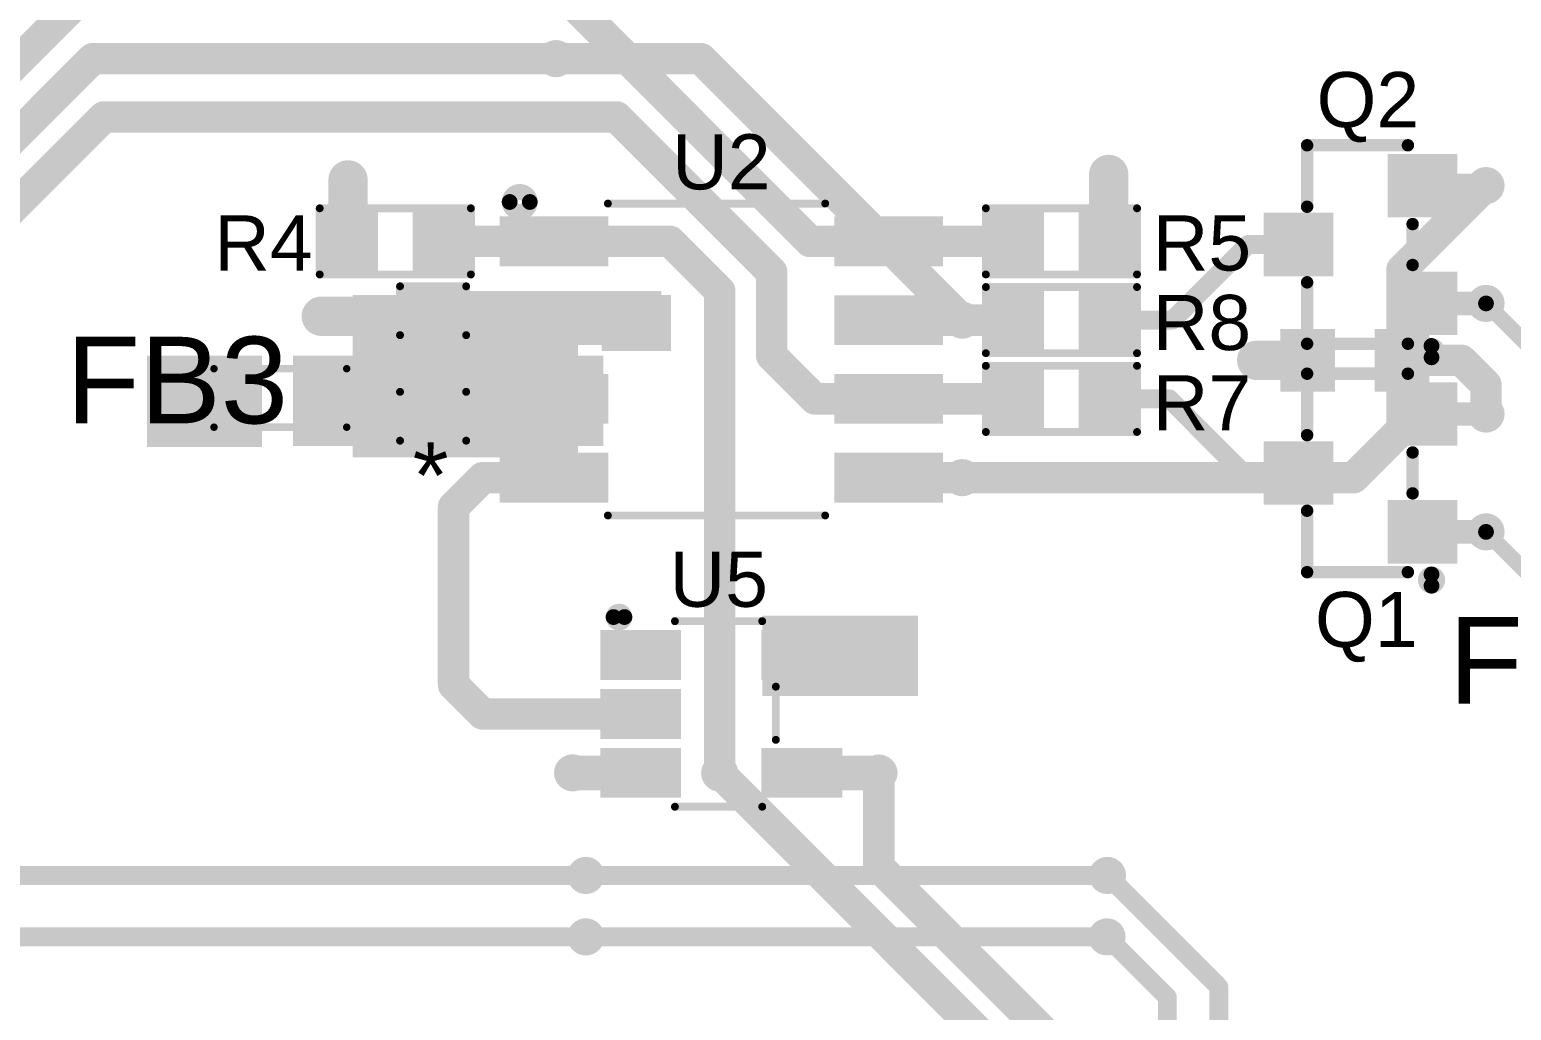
# Model space of a CAD drawing. Header units: millimetres. Extents: x -1.41 to 1.31, y -1.41 to 1.41.
# Drawn here: x -0.48 to 0.461, y 0.456 to 1.078 of the extents above; entities that cross this region are included whole.
import ezdxf

# ---------------------------------------------------------------- set-up
doc = ezdxf.new("R2010")
doc.units = ezdxf.units.MM
doc.header["$MEASUREMENT"] = 0
for name, color, linetype in [('BottomLayer', 5, 'Continuous'), ('BottomPaste', 16, 'Continuous'), ('BottomSolder', 6, 'Continuous'), ('Mechanical2', 216, 'Continuous'), ('TopLayer', 1, 'Continuous'), ('TopOverlay', 2, 'Continuous'), ('TopPaste', 8, 'Continuous'), ('TopSolder', 216, 'Continuous'), ('ViaHoleLayer', 16, 'Continuous')]:
    doc.layers.add(name, color=color, linetype=linetype)
doc.styles.add('Arial', font='', dxfattribs={"height": 0.2})
doc.styles.get('Arial').set_extended_font_data('Arial')

# ---------------------------------------------------------------- blocks, each defined once
blk = doc.blocks.new('SOIC_8_15')
at = {"layer": 'TopLayer'}
for points in [[(-0.07579, 0.08681), (-0.07579, 0.06319), (-0.13681, 0.06319), (-0.13681, 0.08681)], [(0.13681, 0.08681), (0.13681, 0.06319), (0.07579, 0.06319), (0.07579, 0.08681)], [(-0.07579, 0.03681), (-0.07579, 0.01319), (-0.13681, 0.01319), (-0.13681, 0.03681)], [(0.13681, 0.03681), (0.13681, 0.01319), (0.07579, 0.01319), (0.07579, 0.03681)], [(-0.07579, -0.01319), (-0.07579, -0.03681), (-0.13681, -0.03681), (-0.13681, -0.01319)], [(0.13681, -0.01319), (0.13681, -0.03681), (0.07579, -0.03681), (0.07579, -0.01319)], [(-0.07579, -0.06319), (-0.07579, -0.08681), (-0.13681, -0.08681), (-0.13681, -0.06319)], [(0.13681, -0.06319), (0.13681, -0.08681), (0.07579, -0.08681), (0.07579, -0.06319)]]:
    blk.add_hatch(color=1, dxfattribs=at).paths.add_polyline_path(points)
at = {"layer": 'TopPaste'}
for points in [[(-0.07579, 0.08681), (-0.07579, 0.06319), (-0.13681, 0.06319), (-0.13681, 0.08681)], [(0.13681, 0.08681), (0.13681, 0.06319), (0.07579, 0.06319), (0.07579, 0.08681)], [(-0.07579, 0.03681), (-0.07579, 0.01319), (-0.13681, 0.01319), (-0.13681, 0.03681)], [(0.13681, 0.03681), (0.13681, 0.01319), (0.07579, 0.01319), (0.07579, 0.03681)], [(-0.07579, -0.01319), (-0.07579, -0.03681), (-0.13681, -0.03681), (-0.13681, -0.01319)], [(0.13681, -0.01319), (0.13681, -0.03681), (0.07579, -0.03681), (0.07579, -0.01319)], [(-0.07579, -0.06319), (-0.07579, -0.08681), (-0.13681, -0.08681), (-0.13681, -0.06319)], [(0.13681, -0.06319), (0.13681, -0.08681), (0.07579, -0.08681), (0.07579, -0.06319)]]:
    blk.add_hatch(color=8, dxfattribs=at).paths.add_polyline_path(points)
at = {"layer": 'TopSolder'}
for points in [[(-0.07179, 0.09081), (-0.07179, 0.05919), (-0.14081, 0.05919), (-0.14081, 0.09081)], [(0.14081, 0.09081), (0.14081, 0.05919), (0.07179, 0.05919), (0.07179, 0.09081)], [(-0.07179, 0.04081), (-0.07179, 0.00919), (-0.14081, 0.00919), (-0.14081, 0.04081)], [(0.14081, 0.04081), (0.14081, 0.00919), (0.07179, 0.00919), (0.07179, 0.04081)], [(-0.07179, -0.00919), (-0.07179, -0.04081), (-0.14081, -0.04081), (-0.14081, -0.00919)], [(0.14081, -0.00919), (0.14081, -0.04081), (0.07179, -0.04081), (0.07179, -0.00919)], [(-0.07179, -0.05919), (-0.07179, -0.09081), (-0.14081, -0.09081), (-0.14081, -0.05919)], [(0.14081, -0.05919), (0.14081, -0.09081), (0.07179, -0.09081), (0.07179, -0.05919)]]:
    blk.add_hatch(color=216, dxfattribs=at).paths.add_polyline_path(points)
at = {"layer": 'TopOverlay'}
for points, const_width in [([(-0.1216, 0.1, 1), (-0.1344, 0.1, 1)], 0.01), ([(-0.1369, 0.1, 1), (-0.1319, 0.1, 1)], 0.005), ([(-0.1241, 0.1, 1), (-0.1191, 0.1, 1)], 0.005), ([(-0.07325, 0.099, 1), (-0.07075, 0.099, 1)], 0.0025), ([(0.06475, 0.099, 1), (0.06725, 0.099, 1)], 0.0025), ([(-0.07325, -0.099, 1), (-0.07075, -0.099, 1)], 0.0025), ([(0.06475, -0.099, 1), (0.06725, -0.099, 1)], 0.0025)]:
    blk.add_lwpolyline(points, format="xyb", close=True, dxfattribs=dict(at, const_width=const_width))
at = {"layer": 'TopOverlay', "const_width": 0.005}
for points in [[(-0.072, 0.099), (0.066, 0.099)], [(-0.072, -0.099), (0.066, -0.099)]]:
    blk.add_lwpolyline(points, dxfattribs=at)
blk = doc.blocks.new('MPZ1608S121ATDH5_60')
at = {"layer": 'TopLayer'}
for points in [[(-0.03937, 0.01575), (-0.01575, 0.01575), (-0.01575, -0.01575), (-0.03937, -0.01575)], [(0.01575, 0.01575), (0.03937, 0.01575), (0.03937, -0.01575), (0.01575, -0.01575)]]:
    blk.add_hatch(color=1, dxfattribs=at).paths.add_polyline_path(points)
at = {"layer": 'TopPaste'}
for points in [[(-0.03937, 0.01575), (-0.01575, 0.01575), (-0.01575, -0.01575), (-0.03937, -0.01575)], [(0.01575, 0.01575), (0.03937, 0.01575), (0.03937, -0.01575), (0.01575, -0.01575)]]:
    blk.add_hatch(color=8, dxfattribs=at).paths.add_polyline_path(points)
at = {"layer": 'TopSolder'}
for points in [[(-0.04337, 0.01975), (-0.01175, 0.01975), (-0.01175, -0.01975), (-0.04337, -0.01975)], [(0.01175, 0.01975), (0.04337, 0.01975), (0.04337, -0.01975), (0.01175, -0.01975)]]:
    blk.add_hatch(color=216, dxfattribs=at).paths.add_polyline_path(points)
at = {"layer": 'TopOverlay', "const_width": 0.00472}
for points in [[(-0.042, 0.01869), (0.04226, 0.01869)], [(-0.042, -0.01844), (-0.042, 0.01869)], [(0.04226, -0.01844), (0.04226, 0.01869)], [(-0.042, -0.01844), (0.04226, -0.01844)]]:
    blk.add_lwpolyline(points, dxfattribs=at)
at = {"layer": 'TopOverlay', "const_width": 0.00236}
for points in [[(-0.04318, 0.01869, 1), (-0.04082, 0.01869, 1)], [(-0.04318, 0.01869, 1), (-0.04082, 0.01869, 1)], [(0.04108, 0.01869, 1), (0.04344, 0.01869, 1)], [(0.04108, 0.01869, 1), (0.04344, 0.01869, 1)], [(-0.04318, -0.01844, 1), (-0.04082, -0.01844, 1)], [(-0.04318, -0.01844, 1), (-0.04082, -0.01844, 1)], [(0.04108, -0.01844, 1), (0.04344, -0.01844, 1)], [(0.04108, -0.01844, 1), (0.04344, -0.01844, 1)]]:
    blk.add_lwpolyline(points, format="xyb", close=True, dxfattribs=at)
blk = doc.blocks.new('R__0603_65')
at = {"layer": 'TopLayer'}
for points in [[(-0.015, 0.0175), (-0.015, -0.0175), (-0.045, -0.0175), (-0.045, 0.0175)], [(0.045, 0.0175), (0.045, -0.0175), (0.015, -0.0175), (0.015, 0.0175)]]:
    blk.add_hatch(color=1, dxfattribs=at).paths.add_polyline_path(points)
at = {"layer": 'TopPaste'}
for points in [[(-0.015, 0.0175), (-0.015, -0.0175), (-0.045, -0.0175), (-0.045, 0.0175)], [(0.045, 0.0175), (0.045, -0.0175), (0.015, -0.0175), (0.015, 0.0175)]]:
    blk.add_hatch(color=8, dxfattribs=at).paths.add_polyline_path(points)
at = {"layer": 'TopSolder'}
for points in [[(-0.011, 0.0215), (-0.011, -0.0215), (-0.049, -0.0215), (-0.049, 0.0215)], [(0.049, 0.0215), (0.049, -0.0215), (0.011, -0.0215), (0.011, 0.0215)]]:
    blk.add_hatch(color=216, dxfattribs=at).paths.add_polyline_path(points)
at = {"layer": 'TopOverlay', "const_width": 0.005}
for points in [[(0.048, 0.021), (-0.048, 0.021)], [(-0.048, 0.021), (-0.048, -0.021)], [(0.048, 0.021), (0.048, -0.021)], [(0.048, -0.021), (-0.048, -0.021)]]:
    blk.add_lwpolyline(points, dxfattribs=at)
at = {"layer": 'TopOverlay', "const_width": 0.0025}
for points in [[(-0.04925, 0.021, 1), (-0.04675, 0.021, 1)], [(-0.04925, 0.021, 1), (-0.04675, 0.021, 1)], [(0.04675, 0.021, 1), (0.04925, 0.021, 1)], [(0.04675, 0.021, 1), (0.04925, 0.021, 1)], [(-0.04925, -0.021, 1), (-0.04675, -0.021, 1)], [(-0.04925, -0.021, 1), (-0.04675, -0.021, 1)], [(0.04675, -0.021, 1), (0.04925, -0.021, 1)], [(0.04675, -0.021, 1), (0.04925, -0.021, 1)]]:
    blk.add_lwpolyline(points, format="xyb", close=True, dxfattribs=at)
blk = doc.blocks.new('R__0603_66')
at = {"layer": 'TopLayer'}
for points in [[(-0.015, 0.0175), (-0.015, -0.0175), (-0.045, -0.0175), (-0.045, 0.0175)], [(0.045, 0.0175), (0.045, -0.0175), (0.015, -0.0175), (0.015, 0.0175)]]:
    blk.add_hatch(color=1, dxfattribs=at).paths.add_polyline_path(points)
at = {"layer": 'TopPaste'}
for points in [[(-0.015, 0.0175), (-0.015, -0.0175), (-0.045, -0.0175), (-0.045, 0.0175)], [(0.045, 0.0175), (0.045, -0.0175), (0.015, -0.0175), (0.015, 0.0175)]]:
    blk.add_hatch(color=8, dxfattribs=at).paths.add_polyline_path(points)
at = {"layer": 'TopSolder'}
for points in [[(-0.011, 0.0215), (-0.011, -0.0215), (-0.049, -0.0215), (-0.049, 0.0215)], [(0.049, 0.0215), (0.049, -0.0215), (0.011, -0.0215), (0.011, 0.0215)]]:
    blk.add_hatch(color=216, dxfattribs=at).paths.add_polyline_path(points)
at = {"layer": 'TopOverlay', "const_width": 0.005}
for points in [[(-0.048, 0.021), (-0.048, -0.021)], [(0.048, 0.021), (-0.048, 0.021)], [(0.048, 0.021), (0.048, -0.021)], [(0.048, -0.021), (-0.048, -0.021)]]:
    blk.add_lwpolyline(points, dxfattribs=at)
at = {"layer": 'TopOverlay', "const_width": 0.0025}
for points in [[(-0.04925, 0.021, 1), (-0.04675, 0.021, 1)], [(-0.04925, 0.021, 1), (-0.04675, 0.021, 1)], [(0.04675, 0.021, 1), (0.04925, 0.021, 1)], [(0.04675, 0.021, 1), (0.04925, 0.021, 1)], [(-0.04925, -0.021, 1), (-0.04675, -0.021, 1)], [(-0.04925, -0.021, 1), (-0.04675, -0.021, 1)], [(0.04675, -0.021, 1), (0.04925, -0.021, 1)], [(0.04675, -0.021, 1), (0.04925, -0.021, 1)]]:
    blk.add_lwpolyline(points, format="xyb", close=True, dxfattribs=at)
blk = doc.blocks.new('SOT_23_67')
at = {"layer": 'TopLayer'}
for points in [[(-0.01614, 0.05748), (0.01614, 0.05748), (0.01614, 0.02126), (-0.01614, 0.02126)], [(-0.05354, -0.02126), (-0.02126, -0.02126), (-0.02126, -0.05748), (-0.05354, -0.05748)], [(0.02126, -0.02126), (0.05354, -0.02126), (0.05354, -0.05748), (0.02126, -0.05748)]]:
    blk.add_hatch(color=1, dxfattribs=at).paths.add_polyline_path(points)
at = {"layer": 'TopPaste'}
for points in [[(-0.01614, 0.05748), (0.01614, 0.05748), (0.01614, 0.02126), (-0.01614, 0.02126)], [(-0.05354, -0.02126), (-0.02126, -0.02126), (-0.02126, -0.05748), (-0.05354, -0.05748)], [(0.02126, -0.02126), (0.05354, -0.02126), (0.05354, -0.05748), (0.02126, -0.05748)]]:
    blk.add_hatch(color=8, dxfattribs=at).paths.add_polyline_path(points)
at = {"layer": 'TopSolder'}
for points in [[(-0.02014, 0.06148), (0.02014, 0.06148), (0.02014, 0.01726), (-0.02014, 0.01726)], [(-0.05754, -0.01726), (-0.01726, -0.01726), (-0.01726, -0.06148), (-0.05754, -0.06148)], [(0.01726, -0.01726), (0.05754, -0.01726), (0.05754, -0.06148), (0.01726, -0.06148)]]:
    blk.add_hatch(color=216, dxfattribs=at).paths.add_polyline_path(points)
at = {"layer": 'TopOverlay', "const_width": 0.00787}
for points in [[(-0.063, 0.034), (-0.063, -0.03)], [(-0.063, 0.034), (-0.024, 0.034)], [(0.024, 0.034), (0.063, 0.034)], [(0.063, 0.034), (0.063, -0.03)], [(-0.013, -0.033), (0.013, -0.033)]]:
    blk.add_lwpolyline(points, dxfattribs=at)
at = {"layer": 'TopOverlay'}
for points, const_width in [([(-0.06497, 0.034, 1), (-0.06103, 0.034, 1)], 0.00394), ([(-0.06497, 0.034, 1), (-0.06103, 0.034, 1)], 0.00394), ([(-0.02597, 0.034, 1), (-0.02203, 0.034, 1)], 0.00394), ([(0.02203, 0.034, 1), (0.02597, 0.034, 1)], 0.00394), ([(0.06103, 0.034, 1), (0.06497, 0.034, 1)], 0.00394), ([(0.06103, 0.034, 1), (0.06497, 0.034, 1)], 0.00394), ([(-0.06497, -0.03, 1), (-0.06103, -0.03, 1)], 0.00394), ([(0.06103, -0.03, 1), (0.06497, -0.03, 1)], 0.00394), ([(-0.06439, -0.045, 1), (-0.07161, -0.045, 1)], 0.01), ([(-0.01497, -0.033, 1), (-0.01103, -0.033, 1)], 0.00394), ([(0.01103, -0.033, 1), (0.01497, -0.033, 1)], 0.00394), ([(-0.07411, -0.045, 1), (-0.06911, -0.045, 1)], 0.005), ([(-0.06689, -0.045, 1), (-0.06189, -0.045, 1)], 0.005)]:
    blk.add_lwpolyline(points, format="xyb", close=True, dxfattribs=dict(at, const_width=const_width))
blk = doc.blocks.new('SOT_23_68')
at = {"layer": 'TopLayer'}
for points in [[(-0.01614, 0.05748), (0.01614, 0.05748), (0.01614, 0.02126), (-0.01614, 0.02126)], [(-0.05354, -0.02126), (-0.02126, -0.02126), (-0.02126, -0.05748), (-0.05354, -0.05748)], [(0.02126, -0.02126), (0.05354, -0.02126), (0.05354, -0.05748), (0.02126, -0.05748)]]:
    blk.add_hatch(color=1, dxfattribs=at).paths.add_polyline_path(points)
at = {"layer": 'TopPaste'}
for points in [[(-0.01614, 0.05748), (0.01614, 0.05748), (0.01614, 0.02126), (-0.01614, 0.02126)], [(-0.05354, -0.02126), (-0.02126, -0.02126), (-0.02126, -0.05748), (-0.05354, -0.05748)], [(0.02126, -0.02126), (0.05354, -0.02126), (0.05354, -0.05748), (0.02126, -0.05748)]]:
    blk.add_hatch(color=8, dxfattribs=at).paths.add_polyline_path(points)
at = {"layer": 'TopSolder'}
for points in [[(-0.02014, 0.06148), (0.02014, 0.06148), (0.02014, 0.01726), (-0.02014, 0.01726)], [(-0.05754, -0.01726), (-0.01726, -0.01726), (-0.01726, -0.06148), (-0.05754, -0.06148)], [(0.01726, -0.01726), (0.05754, -0.01726), (0.05754, -0.06148), (0.01726, -0.06148)]]:
    blk.add_hatch(color=216, dxfattribs=at).paths.add_polyline_path(points)
at = {"layer": 'TopOverlay', "const_width": 0.00787}
for points in [[(-0.063, 0.034), (-0.063, -0.03)], [(-0.063, 0.034), (-0.024, 0.034)], [(0.024, 0.034), (0.063, 0.034)], [(0.063, 0.034), (0.063, -0.03)], [(-0.013, -0.033), (0.013, -0.033)]]:
    blk.add_lwpolyline(points, dxfattribs=at)
at = {"layer": 'TopOverlay'}
for points, const_width in [([(-0.06497, 0.034, 1), (-0.06103, 0.034, 1)], 0.00394), ([(-0.06497, 0.034, 1), (-0.06103, 0.034, 1)], 0.00394), ([(-0.02597, 0.034, 1), (-0.02203, 0.034, 1)], 0.00394), ([(0.02203, 0.034, 1), (0.02597, 0.034, 1)], 0.00394), ([(0.06103, 0.034, 1), (0.06497, 0.034, 1)], 0.00394), ([(0.06103, 0.034, 1), (0.06497, 0.034, 1)], 0.00394), ([(-0.06497, -0.03, 1), (-0.06103, -0.03, 1)], 0.00394), ([(0.06103, -0.03, 1), (0.06497, -0.03, 1)], 0.00394), ([(-0.06439, -0.045, 1), (-0.07161, -0.045, 1)], 0.01), ([(-0.01497, -0.033, 1), (-0.01103, -0.033, 1)], 0.00394), ([(0.01103, -0.033, 1), (0.01497, -0.033, 1)], 0.00394), ([(-0.07411, -0.045, 1), (-0.06911, -0.045, 1)], 0.005), ([(-0.06689, -0.045, 1), (-0.06189, -0.045, 1)], 0.005)]:
    blk.add_lwpolyline(points, format="xyb", close=True, dxfattribs=dict(at, const_width=const_width))
blk = doc.blocks.new('SOT_23_5_73')
at = {"layer": 'TopLayer'}
for points in [[(-0.07283, 0.04921), (-0.02953, 0.04921), (-0.02953, 0.02559), (-0.07283, 0.02559)], [(0.02953, 0.04921), (0.07283, 0.04921), (0.07283, 0.02559), (0.02953, 0.02559)], [(-0.07283, 0.01181), (-0.02953, 0.01181), (-0.02953, -0.01181), (-0.07283, -0.01181)], [(-0.07283, -0.02559), (-0.02953, -0.02559), (-0.02953, -0.04921), (-0.07283, -0.04921)], [(0.02953, -0.02559), (0.07283, -0.02559), (0.07283, -0.04921), (0.02953, -0.04921)]]:
    blk.add_hatch(color=1, dxfattribs=at).paths.add_polyline_path(points)
at = {"layer": 'TopPaste'}
for points in [[(-0.07283, 0.04921), (-0.02953, 0.04921), (-0.02953, 0.02559), (-0.07283, 0.02559)], [(0.02953, 0.04921), (0.07283, 0.04921), (0.07283, 0.02559), (0.02953, 0.02559)], [(-0.07283, 0.01181), (-0.02953, 0.01181), (-0.02953, -0.01181), (-0.07283, -0.01181)], [(-0.07283, -0.02559), (-0.02953, -0.02559), (-0.02953, -0.04921), (-0.07283, -0.04921)], [(0.02953, -0.02559), (0.07283, -0.02559), (0.07283, -0.04921), (0.02953, -0.04921)]]:
    blk.add_hatch(color=8, dxfattribs=at).paths.add_polyline_path(points)
at = {"layer": 'TopSolder'}
for points in [[(-0.07683, 0.05321), (-0.02553, 0.05321), (-0.02553, 0.02159), (-0.07683, 0.02159)], [(0.02553, 0.05321), (0.07683, 0.05321), (0.07683, 0.02159), (0.02553, 0.02159)], [(-0.07683, 0.01581), (-0.02553, 0.01581), (-0.02553, -0.01581), (-0.07683, -0.01581)], [(-0.07683, -0.02159), (-0.02553, -0.02159), (-0.02553, -0.05321), (-0.07683, -0.05321)], [(0.02553, -0.02159), (0.07683, -0.02159), (0.07683, -0.05321), (0.02553, -0.05321)]]:
    blk.add_hatch(color=216, dxfattribs=at).paths.add_polyline_path(points)
at = {"layer": 'TopOverlay'}
for points, const_width in [([(-0.0615, 0.0615, 1), (-0.06843, 0.0615, 1)], 0.01), ([(-0.07093, 0.0615, 1), (-0.06593, 0.0615, 1)], 0.005), ([(-0.064, 0.0615, 1), (-0.059, 0.0615, 1)], 0.005), ([(-0.0307, 0.0589, 1), (-0.0282, 0.0589, 1)], 0.0025), ([(0.02473, 0.0589, 1), (0.02723, 0.0589, 1)], 0.0025), ([(0.0334, 0.01732, 1), (0.0359, 0.01732, 1)], 0.0025), ([(0.0334, -0.01646, 1), (0.0359, -0.01646, 1)], 0.0025), ([(-0.0307, -0.0589, 1), (-0.0282, -0.0589, 1)], 0.0025), ([(0.02473, -0.0589, 1), (0.02723, -0.0589, 1)], 0.0025)]:
    blk.add_lwpolyline(points, format="xyb", close=True, dxfattribs=dict(at, const_width=const_width))
at = {"layer": 'TopOverlay', "const_width": 0.005}
for points in [[(-0.02945, 0.0589), (0.02598, 0.0589)], [(0.03465, -0.01646), (0.03465, 0.01732)], [(-0.02945, -0.0589), (0.02598, -0.0589)]]:
    blk.add_lwpolyline(points, dxfattribs=at)
blk = doc.blocks.new('R__0603_80')
at = {"layer": 'TopLayer'}
for points in [[(-0.015, 0.0175), (-0.015, -0.0175), (-0.045, -0.0175), (-0.045, 0.0175)], [(0.045, 0.0175), (0.045, -0.0175), (0.015, -0.0175), (0.015, 0.0175)]]:
    blk.add_hatch(color=1, dxfattribs=at).paths.add_polyline_path(points)
at = {"layer": 'TopPaste'}
for points in [[(-0.015, 0.0175), (-0.015, -0.0175), (-0.045, -0.0175), (-0.045, 0.0175)], [(0.045, 0.0175), (0.045, -0.0175), (0.015, -0.0175), (0.015, 0.0175)]]:
    blk.add_hatch(color=8, dxfattribs=at).paths.add_polyline_path(points)
at = {"layer": 'TopSolder'}
for points in [[(-0.011, 0.0215), (-0.011, -0.0215), (-0.049, -0.0215), (-0.049, 0.0215)], [(0.049, 0.0215), (0.049, -0.0215), (0.011, -0.0215), (0.011, 0.0215)]]:
    blk.add_hatch(color=216, dxfattribs=at).paths.add_polyline_path(points)
at = {"layer": 'TopOverlay', "const_width": 0.005}
for points in [[(-0.048, 0.021), (0.048, 0.021)], [(-0.048, -0.021), (-0.048, 0.021)], [(0.048, -0.021), (0.048, 0.021)], [(-0.048, -0.021), (0.048, -0.021)]]:
    blk.add_lwpolyline(points, dxfattribs=at)
at = {"layer": 'TopOverlay', "const_width": 0.0025}
for points in [[(-0.04925, 0.021, 1), (-0.04675, 0.021, 1)], [(-0.04925, 0.021, 1), (-0.04675, 0.021, 1)], [(0.04675, 0.021, 1), (0.04925, 0.021, 1)], [(0.04675, 0.021, 1), (0.04925, 0.021, 1)], [(-0.04925, -0.021, 1), (-0.04675, -0.021, 1)], [(-0.04925, -0.021, 1), (-0.04675, -0.021, 1)], [(0.04675, -0.021, 1), (0.04925, -0.021, 1)], [(0.04675, -0.021, 1), (0.04925, -0.021, 1)]]:
    blk.add_lwpolyline(points, format="xyb", close=True, dxfattribs=at)
blk = doc.blocks.new('R__0603_81')
at = {"layer": 'TopLayer'}
for points in [[(-0.015, 0.0175), (-0.015, -0.0175), (-0.045, -0.0175), (-0.045, 0.0175)], [(0.045, 0.0175), (0.045, -0.0175), (0.015, -0.0175), (0.015, 0.0175)]]:
    blk.add_hatch(color=1, dxfattribs=at).paths.add_polyline_path(points)
at = {"layer": 'TopPaste'}
for points in [[(-0.015, 0.0175), (-0.015, -0.0175), (-0.045, -0.0175), (-0.045, 0.0175)], [(0.045, 0.0175), (0.045, -0.0175), (0.015, -0.0175), (0.015, 0.0175)]]:
    blk.add_hatch(color=8, dxfattribs=at).paths.add_polyline_path(points)
at = {"layer": 'TopSolder'}
for points in [[(-0.011, 0.0215), (-0.011, -0.0215), (-0.049, -0.0215), (-0.049, 0.0215)], [(0.049, 0.0215), (0.049, -0.0215), (0.011, -0.0215), (0.011, 0.0215)]]:
    blk.add_hatch(color=216, dxfattribs=at).paths.add_polyline_path(points)
at = {"layer": 'TopOverlay', "const_width": 0.005}
for points in [[(0.048, 0.021), (-0.048, 0.021)], [(-0.048, 0.021), (-0.048, -0.021)], [(0.048, 0.021), (0.048, -0.021)], [(0.048, -0.021), (-0.048, -0.021)]]:
    blk.add_lwpolyline(points, dxfattribs=at)
at = {"layer": 'TopOverlay', "const_width": 0.0025}
for points in [[(-0.04925, 0.021, 1), (-0.04675, 0.021, 1)], [(-0.04925, 0.021, 1), (-0.04675, 0.021, 1)], [(0.04675, 0.021, 1), (0.04925, 0.021, 1)], [(0.04675, 0.021, 1), (0.04925, 0.021, 1)], [(-0.04925, -0.021, 1), (-0.04675, -0.021, 1)], [(-0.04925, -0.021, 1), (-0.04675, -0.021, 1)], [(0.04675, -0.021, 1), (0.04925, -0.021, 1)], [(0.04675, -0.021, 1), (0.04925, -0.021, 1)]]:
    blk.add_lwpolyline(points, format="xyb", close=True, dxfattribs=at)
blk = doc.blocks.new('SOD_923_B_86')
at = {"layer": 'BottomLayer'}
for points in [[(-0.00945, -0.00531), (-0.02362, -0.00531), (-0.02362, 0.00531), (-0.00945, 0.00531)], [(0.02362, -0.00531), (0.00945, -0.00531), (0.00945, 0.00531), (0.02362, 0.00531)]]:
    blk.add_hatch(color=5, dxfattribs=at).paths.add_polyline_path(points)
at = {"layer": 'BottomPaste'}
for points in [[(-0.00945, -0.00531), (-0.02362, -0.00531), (-0.02362, 0.00531), (-0.00945, 0.00531)], [(0.02362, -0.00531), (0.00945, -0.00531), (0.00945, 0.00531), (0.02362, 0.00531)]]:
    blk.add_hatch(color=16, dxfattribs=at).paths.add_polyline_path(points)
at = {"layer": 'BottomSolder'}
for points in [[(-0.00545, -0.00931), (-0.02762, -0.00931), (-0.02762, 0.00931), (-0.00545, 0.00931)], [(0.02762, -0.00931), (0.00545, -0.00931), (0.00545, 0.00931), (0.02762, 0.00931)]]:
    blk.add_hatch(color=6, dxfattribs=at).paths.add_polyline_path(points)
blk = doc.blocks.new('C__0603_B_88')
at = {"layer": 'BottomLayer'}
for points in [[(-0.045, -0.0175), (-0.045, 0.0175), (-0.015, 0.0175), (-0.015, -0.0175)], [(0.015, -0.0175), (0.015, 0.0175), (0.045, 0.0175), (0.045, -0.0175)]]:
    blk.add_hatch(color=5, dxfattribs=at).paths.add_polyline_path(points)
at = {"layer": 'BottomPaste'}
for points in [[(-0.045, -0.0175), (-0.045, 0.0175), (-0.015, 0.0175), (-0.015, -0.0175)], [(0.015, -0.0175), (0.015, 0.0175), (0.045, 0.0175), (0.045, -0.0175)]]:
    blk.add_hatch(color=16, dxfattribs=at).paths.add_polyline_path(points)
at = {"layer": 'BottomSolder'}
for points in [[(-0.04736, -0.01986), (-0.04736, 0.01986), (-0.01264, 0.01986), (-0.01264, -0.01986)], [(0.01264, -0.01986), (0.01264, 0.01986), (0.04736, 0.01986), (0.04736, -0.01986)]]:
    blk.add_hatch(color=6, dxfattribs=at).paths.add_polyline_path(points)
blk = doc.blocks.new('C__0603_89')
at = {"layer": 'TopLayer'}
for points in [[(-0.015, 0.0175), (-0.015, -0.0175), (-0.045, -0.0175), (-0.045, 0.0175)], [(0.045, 0.0175), (0.045, -0.0175), (0.015, -0.0175), (0.015, 0.0175)]]:
    blk.add_hatch(color=1, dxfattribs=at).paths.add_polyline_path(points)
at = {"layer": 'TopPaste'}
for points in [[(-0.015, 0.0175), (-0.015, -0.0175), (-0.045, -0.0175), (-0.045, 0.0175)], [(0.045, 0.0175), (0.045, -0.0175), (0.015, -0.0175), (0.015, 0.0175)]]:
    blk.add_hatch(color=8, dxfattribs=at).paths.add_polyline_path(points)
at = {"layer": 'TopSolder'}
for points in [[(-0.01264, 0.01986), (-0.01264, -0.01986), (-0.04736, -0.01986), (-0.04736, 0.01986)], [(0.04736, 0.01986), (0.04736, -0.01986), (0.01264, -0.01986), (0.01264, 0.01986)]]:
    blk.add_hatch(color=216, dxfattribs=at).paths.add_polyline_path(points)
at = {"layer": 'TopOverlay', "const_width": 0.005}
for points in [[(-0.049, 0.021), (-0.018, 0.021)], [(-0.049, 0.021), (-0.049, -0.021)], [(0.018, 0.021), (0.049, 0.021)], [(0.049, 0.021), (0.049, -0.021)], [(-0.049, -0.021), (-0.018, -0.021)], [(0.018, -0.021), (0.049, -0.021)]]:
    blk.add_lwpolyline(points, dxfattribs=at)
at = {"layer": 'TopOverlay', "const_width": 0.0025}
for points in [[(-0.05025, 0.021, 1), (-0.04775, 0.021, 1)], [(-0.05025, 0.021, 1), (-0.04775, 0.021, 1)], [(-0.01925, 0.021, 1), (-0.01675, 0.021, 1)], [(0.01675, 0.021, 1), (0.01925, 0.021, 1)], [(0.04775, 0.021, 1), (0.05025, 0.021, 1)], [(0.04775, 0.021, 1), (0.05025, 0.021, 1)], [(-0.05025, -0.021, 1), (-0.04775, -0.021, 1)], [(-0.05025, -0.021, 1), (-0.04775, -0.021, 1)], [(-0.01925, -0.021, 1), (-0.01675, -0.021, 1)], [(0.01675, -0.021, 1), (0.01925, -0.021, 1)], [(0.04775, -0.021, 1), (0.05025, -0.021, 1)], [(0.04775, -0.021, 1), (0.05025, -0.021, 1)]]:
    blk.add_lwpolyline(points, format="xyb", close=True, dxfattribs=at)

msp = doc.modelspace()

# ---------------------------------------------------------------- hatches: boundary and pattern name
at = {"layer": 'BottomLayer'}
h = msp.add_hatch(color=5, dxfattribs=at)
edge = h.paths.add_edge_path()
edge.add_arc((-0.146, 1.06), 0.01181, 0, 360)
h = msp.add_hatch(color=5, dxfattribs=at)
edge = h.paths.add_edge_path()
edge.add_arc((0.205, 0.98647), 0.01181, 0, 360)
h = msp.add_hatch(color=5, dxfattribs=at)
edge = h.paths.add_edge_path()
edge.add_arc((-0.278, 0.983), 0.01181, 0, 360)
h = msp.add_hatch(color=5, dxfattribs=at)
edge = h.paths.add_edge_path()
edge.add_arc((0.4446, 0.9794), 0.01181, 0, 360)
h = msp.add_hatch(color=5, dxfattribs=at)
edge = h.paths.add_edge_path()
edge.add_arc((0.4446, 0.9046), 0.01181, 0, 360)
h = msp.add_hatch(color=5, dxfattribs=at)
edge = h.paths.add_edge_path()
edge.add_arc((-0.295, 0.89647), 0.01181, 0, 360)
for points in [[(-0.275, 0.807), (-0.132, 0.807), (-0.132, 0.91), (-0.275, 0.91)], [(-0.117, 0.87447), (-0.073, 0.87447), (-0.073, 0.91), (-0.117, 0.91)]]:
    msp.add_hatch(color=5, dxfattribs=at).paths.add_polyline_path(points)
h = msp.add_hatch(color=5, dxfattribs=at)
edge = h.paths.add_edge_path()
edge.add_arc((-0.093, 0.894), 0.01181, 0, 360)
h = msp.add_hatch(color=5, dxfattribs=at)
edge = h.paths.add_edge_path()
edge.add_arc((0.112, 0.894), 0.01181, 0, 360)
h = msp.add_hatch(color=5, dxfattribs=at)
edge = h.paths.add_edge_path()
edge.add_arc((0.299, 0.86847), 0.01181, 0, 360)
h = msp.add_hatch(color=5, dxfattribs=at)
edge = h.paths.add_edge_path()
edge.add_arc((-0.38168, 0.85747), 0.01181, 0, 360)
h = msp.add_hatch(color=5, dxfattribs=at)
edge = h.paths.add_edge_path()
edge.add_arc((-0.262, 0.85647), 0.01181, 0, 360)
h = msp.add_hatch(color=5, dxfattribs=at)
edge = h.paths.add_edge_path()
edge.add_arc((-0.38168, 0.83047), 0.01181, 0, 360)
h = msp.add_hatch(color=5, dxfattribs=at)
edge = h.paths.add_edge_path()
edge.add_arc((-0.262, 0.83047), 0.01181, 0, 360)
h = msp.add_hatch(color=5, dxfattribs=at)
edge = h.paths.add_edge_path()
edge.add_arc((0.4446, 0.8344), 0.01181, 0, 360)
h = msp.add_hatch(color=5, dxfattribs=at)
edge = h.paths.add_edge_path()
edge.add_arc((0.112, 0.794), 0.01181, 0, 360)
h = msp.add_hatch(color=5, dxfattribs=at)
edge = h.paths.add_edge_path()
edge.add_arc((0.4446, 0.7596), 0.01181, 0, 360)
h = msp.add_hatch(color=5, dxfattribs=at)
edge = h.paths.add_edge_path()
edge.add_arc((0.059, 0.68247), 0.01181, 0, 360)
h = msp.add_hatch(color=5, dxfattribs=at)
edge = h.paths.add_edge_path()
edge.add_arc((-0.1354, 0.6066), 0.01181, 0, 360)
h = msp.add_hatch(color=5, dxfattribs=at)
edge = h.paths.add_edge_path()
edge.add_arc((-0.042, 0.60647), 0.01181, 0, 360)
h = msp.add_hatch(color=5, dxfattribs=at)
edge = h.paths.add_edge_path()
edge.add_arc((0.059, 0.60647), 0.01181, 0, 360)
h = msp.add_hatch(color=5, dxfattribs=at)
edge = h.paths.add_edge_path()
edge.add_arc((-0.127, 0.54147), 0.01181, 0, 360)
h = msp.add_hatch(color=5, dxfattribs=at)
edge = h.paths.add_edge_path()
edge.add_arc((0.20422, 0.54147), 0.01181, 0, 360)
h = msp.add_hatch(color=5, dxfattribs=at)
edge = h.paths.add_edge_path()
edge.add_arc((-0.127, 0.50247), 0.01181, 0, 360)
h = msp.add_hatch(color=5, dxfattribs=at)
edge = h.paths.add_edge_path()
edge.add_arc((0.20391, 0.50247), 0.01181, 0, 360)
at = {"layer": 'TopLayer'}
h = msp.add_hatch(color=1, dxfattribs=at)
edge = h.paths.add_edge_path()
edge.add_arc((-0.146, 1.06), 0.01181, 0, 360)
h = msp.add_hatch(color=1, dxfattribs=at)
edge = h.paths.add_edge_path()
edge.add_arc((0.205, 0.98647), 0.01181, 0, 360)
h = msp.add_hatch(color=1, dxfattribs=at)
edge = h.paths.add_edge_path()
edge.add_arc((-0.278, 0.983), 0.01181, 0, 360)
h = msp.add_hatch(color=1, dxfattribs=at)
edge = h.paths.add_edge_path()
edge.add_arc((0.4446, 0.9794), 0.01181, 0, 360)
h = msp.add_hatch(color=1, dxfattribs=at)
edge = h.paths.add_edge_path()
edge.add_arc((0.4446, 0.9046), 0.01181, 0, 360)
h = msp.add_hatch(color=1, dxfattribs=at)
edge = h.paths.add_edge_path()
edge.add_arc((-0.295, 0.89647), 0.01181, 0, 360)
for points in [[(-0.079, 0.91247), (-0.243, 0.91247), (-0.243, 0.87853), (-0.079, 0.87853)], [(-0.242, 0.88147), (-0.201, 0.88147), (-0.201, 0.91147), (-0.242, 0.91147)], [(-0.40568, 0.81347), (-0.33268, 0.81347), (-0.33268, 0.87147), (-0.40568, 0.87147)], [(-0.313, 0.814), (-0.116, 0.814), (-0.116, 0.87147), (-0.313, 0.87147)], [(-0.015, 0.65547), (0.084, 0.65547), (0.084, 0.70647), (-0.015, 0.70647)]]:
    msp.add_hatch(color=1, dxfattribs=at).paths.add_polyline_path(points)
h = msp.add_hatch(color=1, dxfattribs=at)
edge = h.paths.add_edge_path()
edge.add_arc((-0.093, 0.894), 0.01181, 0, 360)
h = msp.add_hatch(color=1, dxfattribs=at)
edge = h.paths.add_edge_path()
edge.add_arc((0.112, 0.894), 0.01181, 0, 360)
h = msp.add_hatch(color=1, dxfattribs=at)
edge = h.paths.add_edge_path()
edge.add_arc((0.299, 0.86847), 0.01181, 0, 360)
h = msp.add_hatch(color=1, dxfattribs=at)
edge = h.paths.add_edge_path()
edge.add_arc((-0.38168, 0.85747), 0.01181, 0, 360)
h = msp.add_hatch(color=1, dxfattribs=at)
edge = h.paths.add_edge_path()
edge.add_arc((-0.262, 0.85647), 0.01181, 0, 360)
h = msp.add_hatch(color=1, dxfattribs=at)
edge = h.paths.add_edge_path()
edge.add_arc((-0.38168, 0.83047), 0.01181, 0, 360)
h = msp.add_hatch(color=1, dxfattribs=at)
edge = h.paths.add_edge_path()
edge.add_arc((-0.262, 0.83047), 0.01181, 0, 360)
h = msp.add_hatch(color=1, dxfattribs=at)
edge = h.paths.add_edge_path()
edge.add_arc((0.4446, 0.8344), 0.01181, 0, 360)
h = msp.add_hatch(color=1, dxfattribs=at)
edge = h.paths.add_edge_path()
edge.add_arc((0.112, 0.794), 0.01181, 0, 360)
h = msp.add_hatch(color=1, dxfattribs=at)
edge = h.paths.add_edge_path()
edge.add_arc((0.4446, 0.7596), 0.01181, 0, 360)
h = msp.add_hatch(color=1, dxfattribs=at)
edge = h.paths.add_edge_path()
edge.add_arc((0.059, 0.68247), 0.01181, 0, 360)
h = msp.add_hatch(color=1, dxfattribs=at)
edge = h.paths.add_edge_path()
edge.add_arc((-0.1354, 0.6066), 0.01181, 0, 360)
h = msp.add_hatch(color=1, dxfattribs=at)
edge = h.paths.add_edge_path()
edge.add_arc((-0.042, 0.60647), 0.01181, 0, 360)
h = msp.add_hatch(color=1, dxfattribs=at)
edge = h.paths.add_edge_path()
edge.add_arc((0.059, 0.60647), 0.01181, 0, 360)
h = msp.add_hatch(color=1, dxfattribs=at)
edge = h.paths.add_edge_path()
edge.add_arc((-0.127, 0.54147), 0.01181, 0, 360)
h = msp.add_hatch(color=1, dxfattribs=at)
edge = h.paths.add_edge_path()
edge.add_arc((0.20422, 0.54147), 0.01181, 0, 360)
h = msp.add_hatch(color=1, dxfattribs=at)
edge = h.paths.add_edge_path()
edge.add_arc((-0.127, 0.50247), 0.01181, 0, 360)
h = msp.add_hatch(color=1, dxfattribs=at)
edge = h.paths.add_edge_path()
edge.add_arc((0.20391, 0.50247), 0.01181, 0, 360)
at = {"layer": 'ViaHoleLayer'}
h = msp.add_hatch(color=16, dxfattribs=at)
edge = h.paths.add_edge_path()
edge.add_arc((-0.146, 1.06), 0.00591, 0, 360)
h = msp.add_hatch(color=16, dxfattribs=at)
edge = h.paths.add_edge_path()
edge.add_arc((-0.278, 0.983), 0.00591, 0, 360)
h = msp.add_hatch(color=16, dxfattribs=at)
edge = h.paths.add_edge_path()
edge.add_arc((0.205, 0.98647), 0.00591, 0, 360)
h = msp.add_hatch(color=16, dxfattribs=at)
edge = h.paths.add_edge_path()
edge.add_arc((0.4446, 0.9794), 0.00591, 0, 360)
h = msp.add_hatch(color=16, dxfattribs=at)
edge = h.paths.add_edge_path()
edge.add_arc((0.4446, 0.9046), 0.00591, 0, 360)
h = msp.add_hatch(color=16, dxfattribs=at)
edge = h.paths.add_edge_path()
edge.add_arc((-0.295, 0.89647), 0.00591, 0, 360)
h = msp.add_hatch(color=16, dxfattribs=at)
edge = h.paths.add_edge_path()
edge.add_arc((-0.093, 0.894), 0.00591, 0, 360)
h = msp.add_hatch(color=16, dxfattribs=at)
edge = h.paths.add_edge_path()
edge.add_arc((0.112, 0.894), 0.00591, 0, 360)
h = msp.add_hatch(color=16, dxfattribs=at)
edge = h.paths.add_edge_path()
edge.add_arc((0.299, 0.86847), 0.00591, 0, 360)
h = msp.add_hatch(color=16, dxfattribs=at)
edge = h.paths.add_edge_path()
edge.add_arc((-0.38168, 0.85747), 0.00591, 0, 360)
h = msp.add_hatch(color=16, dxfattribs=at)
edge = h.paths.add_edge_path()
edge.add_arc((-0.262, 0.85647), 0.00591, 0, 360)
h = msp.add_hatch(color=16, dxfattribs=at)
edge = h.paths.add_edge_path()
edge.add_arc((0.4446, 0.8344), 0.00591, 0, 360)
h = msp.add_hatch(color=16, dxfattribs=at)
edge = h.paths.add_edge_path()
edge.add_arc((-0.38168, 0.83047), 0.00591, 0, 360)
h = msp.add_hatch(color=16, dxfattribs=at)
edge = h.paths.add_edge_path()
edge.add_arc((-0.262, 0.83047), 0.00591, 0, 360)
h = msp.add_hatch(color=16, dxfattribs=at)
edge = h.paths.add_edge_path()
edge.add_arc((0.112, 0.794), 0.00591, 0, 360)
h = msp.add_hatch(color=16, dxfattribs=at)
edge = h.paths.add_edge_path()
edge.add_arc((0.4446, 0.7596), 0.00591, 0, 360)
h = msp.add_hatch(color=16, dxfattribs=at)
edge = h.paths.add_edge_path()
edge.add_arc((0.059, 0.68247), 0.00591, 0, 360)
h = msp.add_hatch(color=16, dxfattribs=at)
edge = h.paths.add_edge_path()
edge.add_arc((-0.1354, 0.6066), 0.00591, 0, 360)
h = msp.add_hatch(color=16, dxfattribs=at)
edge = h.paths.add_edge_path()
edge.add_arc((-0.042, 0.60647), 0.00591, 0, 360)
h = msp.add_hatch(color=16, dxfattribs=at)
edge = h.paths.add_edge_path()
edge.add_arc((0.059, 0.60647), 0.00591, 0, 360)
h = msp.add_hatch(color=16, dxfattribs=at)
edge = h.paths.add_edge_path()
edge.add_arc((-0.127, 0.54147), 0.00591, 0, 360)
h = msp.add_hatch(color=16, dxfattribs=at)
edge = h.paths.add_edge_path()
edge.add_arc((0.20422, 0.54147), 0.00591, 0, 360)
h = msp.add_hatch(color=16, dxfattribs=at)
edge = h.paths.add_edge_path()
edge.add_arc((-0.127, 0.50247), 0.00591, 0, 360)
h = msp.add_hatch(color=16, dxfattribs=at)
edge = h.paths.add_edge_path()
edge.add_arc((0.20391, 0.50247), 0.00591, 0, 360)

# ---------------------------------------------------------------- linework, layer by layer
at = {"layer": 'BottomLayer'}
for points, const_width in [([(-0.146, 1.06), (-0.054, 1.06)], 0.02), ([(-0.054, 1.06), (0.112, 0.894)], 0.02), ([(0.39126, 0.92607), (0.4446, 0.9794)], 0.02), ([(0.39126, 0.86847), (0.39126, 0.92607)], 0.02), ([(0.4446, 0.9046), (0.494, 0.8552)], 0.01), ([(0.299, 0.86847), (0.33126, 0.86847)], 0.025), ([(0.39126, 0.82474), (0.39126, 0.86847)], 0.02), ([(0.39126, 0.86847), (0.429, 0.86847)], 0.02), ([(0.429, 0.86847), (0.4446, 0.85287)], 0.02), ([(0.4446, 0.8344), (0.4446, 0.85287)], 0.02), ([(0.36053, 0.794), (0.39126, 0.82474)], 0.02), ([(0.112, 0.794), (0.36053, 0.794)], 0.02), ([(0.4446, 0.7596), (0.477, 0.7272)], 0.01), ([(-0.042, 0.60647), (0.17462, 0.38986)], 0.02), ([(0.059, 0.547), (0.059, 0.60647)], 0.02), ([(0.059, 0.547), (0.20762, 0.39838)], 0.02), ([(-0.595, 0.54147), (-0.127, 0.54147)], 0.012), ([(0.20422, 0.54147), (0.275, 0.47069)], 0.012), ([(-0.60253, 0.50247), (-0.127, 0.50247)], 0.012), ([(0.20391, 0.50247), (0.24222, 0.46417)], 0.012), ([(0.275, 0.2568), (0.275, 0.47069)], 0.012), ([(0.24222, 0.2568), (0.24222, 0.46417)], 0.012)]:
    msp.add_lwpolyline(points, dxfattribs=dict(at, const_width=const_width))
for points, const_width in [([(-0.151, 1.06, 1), (-0.141, 1.06, 1)], 0.01), ([(-0.059, 1.06, 1), (-0.049, 1.06, 1)], 0.01), ([(-0.059, 1.06, 1), (-0.049, 1.06, 1)], 0.01), ([(0.4396, 0.9794, 1), (0.4496, 0.9794, 1)], 0.01), ([(0.38626, 0.92607, 1), (0.39626, 0.92607, 1)], 0.01), ([(0.38626, 0.92607, 1), (0.39626, 0.92607, 1)], 0.01), ([(0.107, 0.894, 1), (0.117, 0.894, 1)], 0.01), ([(0.4421, 0.9046, 1), (0.4471, 0.9046, 1)], 0.005), ([(0.29275, 0.86847, 1), (0.30525, 0.86847, 1)], 0.0125), ([(0.32501, 0.86847, 1), (0.33751, 0.86847, 1)], 0.0125), ([(0.38626, 0.86847, 1), (0.39626, 0.86847, 1)], 0.01), ([(0.38626, 0.86847, 1), (0.39626, 0.86847, 1)], 0.01), ([(0.38626, 0.86847, 1), (0.39626, 0.86847, 1)], 0.01), ([(0.424, 0.86847, 1), (0.434, 0.86847, 1)], 0.01), ([(0.424, 0.86847, 1), (0.434, 0.86847, 1)], 0.01), ([(0.4396, 0.85287, 1), (0.4496, 0.85287, 1)], 0.01), ([(0.4396, 0.85287, 1), (0.4496, 0.85287, 1)], 0.01), ([(0.4396, 0.8344, 1), (0.4496, 0.8344, 1)], 0.01), ([(0.38626, 0.82474, 1), (0.39626, 0.82474, 1)], 0.01), ([(0.38626, 0.82474, 1), (0.39626, 0.82474, 1)], 0.01), ([(0.107, 0.794, 1), (0.117, 0.794, 1)], 0.01), ([(0.35553, 0.794, 1), (0.36553, 0.794, 1)], 0.01), ([(0.35553, 0.794, 1), (0.36553, 0.794, 1)], 0.01), ([(0.4421, 0.7596, 1), (0.4471, 0.7596, 1)], 0.005), ([(-0.047, 0.60647, 1), (-0.037, 0.60647, 1)], 0.01), ([(0.054, 0.60647, 1), (0.064, 0.60647, 1)], 0.01), ([(0.054, 0.547, 1), (0.064, 0.547, 1)], 0.01), ([(0.054, 0.547, 1), (0.064, 0.547, 1)], 0.01), ([(-0.13, 0.54147, 1), (-0.124, 0.54147, 1)], 0.006), ([(0.20122, 0.54147, 1), (0.20722, 0.54147, 1)], 0.006), ([(-0.13, 0.50247, 1), (-0.124, 0.50247, 1)], 0.006), ([(0.20091, 0.50247, 1), (0.20691, 0.50247, 1)], 0.006), ([(0.272, 0.47069, 1), (0.278, 0.47069, 1)], 0.006), ([(0.272, 0.47069, 1), (0.278, 0.47069, 1)], 0.006), ([(0.23922, 0.46417, 1), (0.24522, 0.46417, 1)], 0.006), ([(0.23922, 0.46417, 1), (0.24522, 0.46417, 1)], 0.006)]:
    msp.add_lwpolyline(points, format="xyb", close=True, dxfattribs=dict(at, const_width=const_width))
at = {"layer": 'Mechanical2', "const_width": 0.015}
msp.add_lwpolyline([(1.30453, -0.50159, -5.376897), (1.30384, 0.50339)], format="xyb", dxfattribs=at)
at = {"layer": 'TopLayer'}
for points, const_width in [([(-0.97, 0.576), (-0.451, 1.095)], 0.02), ([(-0.13563, 1.095), (0.01537, 0.944)], 0.02), ([(-0.934, 0.566), (-0.44, 1.06)], 0.02), ([(-0.44, 1.06), (-0.146, 1.06)], 0.02), ([(-0.904, 0.552), (-0.433, 1.023)], 0.02), ([(-0.433, 1.023), (-0.10753, 1.023)], 0.02), ([(-0.10753, 1.023), (-0.009, 0.92447)], 0.02), ([(0.205, 0.945), (0.205, 0.98647)], 0.025), ([(-0.278, 0.944), (-0.278, 0.983)], 0.025), ([(0.40437, 0.9794), (0.4446, 0.9794)], 0.015), ([(-0.218, 0.944), (-0.1473, 0.944)], 0.02), ([(-0.1473, 0.944), (-0.07353, 0.944)], 0.02), ([(-0.07353, 0.944), (-0.042, 0.91247)], 0.02), ([(0.01537, 0.944), (0.0653, 0.944)], 0.02), ([(0.0653, 0.944), (0.145, 0.944)], 0.02), ([(0.24553, 0.894), (0.29353, 0.942)], 0.012), ([(0.29353, 0.942), (0.32366, 0.942)], 0.012), ([(-0.009, 0.87147), (-0.009, 0.92447)], 0.02), ([(-0.042, 0.60647), (-0.042, 0.91247)], 0.02), ([(-0.295, 0.89647), (-0.224, 0.89647)], 0.025), ([(-0.224, 0.894), (-0.1473, 0.894)], 0.025), ([(-0.1473, 0.894), (-0.093, 0.894)], 0.025), ([(0.0653, 0.894), (0.112, 0.894)], 0.02), ([(0.112, 0.894), (0.145, 0.894)], 0.02), ([(0.40437, 0.9046), (0.4446, 0.9046)], 0.015), ([(0.205, 0.894), (0.24553, 0.894)], 0.012), ([(-0.009, 0.87147), (0.01847, 0.844)], 0.02), ([(0.01847, 0.844), (0.0653, 0.844)], 0.02), ([(0.0653, 0.844), (0.145, 0.844)], 0.02), ([(0.205, 0.844), (0.24347, 0.844)], 0.012), ([(0.24347, 0.844), (0.29047, 0.797)], 0.012), ([(0.40437, 0.8344), (0.4446, 0.8344)], 0.015), ([(-0.211, 0.77547), (-0.19247, 0.794)], 0.02), ([(-0.19247, 0.794), (-0.1473, 0.794)], 0.02), ([(0.0653, 0.794), (0.112, 0.794)], 0.02), ([(0.29047, 0.797), (0.32563, 0.797)], 0.012), ([(-0.211, 0.66247), (-0.211, 0.77547)], 0.02), ([(0.40437, 0.7596), (0.4446, 0.7596)], 0.015), ([(-0.211, 0.66247), (-0.19253, 0.644)], 0.02), ([(-0.19253, 0.644), (-0.09218, 0.644)], 0.02), ([(-0.1354, 0.6066), (-0.09218, 0.6066)], 0.022), ([(0.01024, 0.60654), (0.05994, 0.60654)], 0.022), ([(0.01018, 0.6066), (0.01024, 0.60654)], 0.02), ([(0.05994, 0.60654), (0.06, 0.60647)], 0.02), ([(-0.127, 0.54147), (0.204, 0.54147)], 0.012), ([(-0.127, 0.50247), (0.20391, 0.50247)], 0.012)]:
    msp.add_lwpolyline(points, dxfattribs=dict(at, const_width=const_width))
for points, const_width in [([(-0.445, 1.06, 1), (-0.435, 1.06, 1)], 0.01), ([(-0.445, 1.06, 1), (-0.435, 1.06, 1)], 0.01), ([(-0.151, 1.06, 1), (-0.141, 1.06, 1)], 0.01), ([(-0.438, 1.023, 1), (-0.428, 1.023, 1)], 0.01), ([(-0.438, 1.023, 1), (-0.428, 1.023, 1)], 0.01), ([(-0.11253, 1.023, 1), (-0.10253, 1.023, 1)], 0.01), ([(-0.11253, 1.023, 1), (-0.10253, 1.023, 1)], 0.01), ([(0.19875, 0.98647, 1), (0.21125, 0.98647, 1)], 0.0125), ([(-0.28425, 0.983, 1), (-0.27175, 0.983, 1)], 0.0125), ([(0.40062, 0.9794, 1), (0.40812, 0.9794, 1)], 0.0075), ([(0.44085, 0.9794, 1), (0.44835, 0.9794, 1)], 0.0075), ([(-0.28425, 0.944, 1), (-0.27175, 0.944, 1)], 0.0125), ([(-0.223, 0.944, 1), (-0.213, 0.944, 1)], 0.01), ([(-0.1523, 0.944, 1), (-0.1423, 0.944, 1)], 0.01), ([(-0.1523, 0.944, 1), (-0.1423, 0.944, 1)], 0.01), ([(-0.07853, 0.944, 1), (-0.06853, 0.944, 1)], 0.01), ([(-0.07853, 0.944, 1), (-0.06853, 0.944, 1)], 0.01), ([(0.01037, 0.944, 1), (0.02037, 0.944, 1)], 0.01), ([(0.01037, 0.944, 1), (0.02037, 0.944, 1)], 0.01), ([(0.0603, 0.944, 1), (0.0703, 0.944, 1)], 0.01), ([(0.0603, 0.944, 1), (0.0703, 0.944, 1)], 0.01), ([(0.14, 0.944, 1), (0.15, 0.944, 1)], 0.01), ([(0.19875, 0.945, 1), (0.21125, 0.945, 1)], 0.0125), ([(0.29053, 0.942, 1), (0.29653, 0.942, 1)], 0.006), ([(0.29053, 0.942, 1), (0.29653, 0.942, 1)], 0.006), ([(0.32066, 0.942, 1), (0.32666, 0.942, 1)], 0.006), ([(-0.014, 0.92447, 1), (-0.004, 0.92447, 1)], 0.01), ([(-0.014, 0.92447, 1), (-0.004, 0.92447, 1)], 0.01), ([(-0.047, 0.91247, 1), (-0.037, 0.91247, 1)], 0.01), ([(-0.047, 0.91247, 1), (-0.037, 0.91247, 1)], 0.01), ([(-0.30125, 0.89647, 1), (-0.28875, 0.89647, 1)], 0.0125), ([(-0.23025, 0.89647, 1), (-0.21775, 0.89647, 1)], 0.0125), ([(-0.23025, 0.894, 1), (-0.21775, 0.894, 1)], 0.0125), ([(-0.15355, 0.894, 1), (-0.14105, 0.894, 1)], 0.0125), ([(-0.15355, 0.894, 1), (-0.14105, 0.894, 1)], 0.0125), ([(-0.09925, 0.894, 1), (-0.08675, 0.894, 1)], 0.0125), ([(0.0603, 0.894, 1), (0.0703, 0.894, 1)], 0.01), ([(0.107, 0.894, 1), (0.117, 0.894, 1)], 0.01), ([(0.107, 0.894, 1), (0.117, 0.894, 1)], 0.01), ([(0.14, 0.894, 1), (0.15, 0.894, 1)], 0.01), ([(0.40062, 0.9046, 1), (0.40812, 0.9046, 1)], 0.0075), ([(0.44085, 0.9046, 1), (0.44835, 0.9046, 1)], 0.0075), ([(0.202, 0.894, 1), (0.208, 0.894, 1)], 0.006), ([(0.24253, 0.894, 1), (0.24853, 0.894, 1)], 0.006), ([(0.24253, 0.894, 1), (0.24853, 0.894, 1)], 0.006), ([(-0.014, 0.87147, 1), (-0.004, 0.87147, 1)], 0.01), ([(-0.014, 0.87147, 1), (-0.004, 0.87147, 1)], 0.01), ([(0.01347, 0.844, 1), (0.02347, 0.844, 1)], 0.01), ([(0.01347, 0.844, 1), (0.02347, 0.844, 1)], 0.01), ([(0.0603, 0.844, 1), (0.0703, 0.844, 1)], 0.01), ([(0.0603, 0.844, 1), (0.0703, 0.844, 1)], 0.01), ([(0.14, 0.844, 1), (0.15, 0.844, 1)], 0.01), ([(0.202, 0.844, 1), (0.208, 0.844, 1)], 0.006), ([(0.24047, 0.844, 1), (0.24647, 0.844, 1)], 0.006), ([(0.24047, 0.844, 1), (0.24647, 0.844, 1)], 0.006), ([(0.40062, 0.8344, 1), (0.40812, 0.8344, 1)], 0.0075), ([(0.44085, 0.8344, 1), (0.44835, 0.8344, 1)], 0.0075), ([(-0.19747, 0.794, 1), (-0.18747, 0.794, 1)], 0.01), ([(-0.19747, 0.794, 1), (-0.18747, 0.794, 1)], 0.01), ([(-0.1523, 0.794, 1), (-0.1423, 0.794, 1)], 0.01), ([(0.0603, 0.794, 1), (0.0703, 0.794, 1)], 0.01), ([(0.107, 0.794, 1), (0.117, 0.794, 1)], 0.01), ([(0.28747, 0.797, 1), (0.29347, 0.797, 1)], 0.006), ([(0.28747, 0.797, 1), (0.29347, 0.797, 1)], 0.006), ([(0.32263, 0.797, 1), (0.32863, 0.797, 1)], 0.006), ([(-0.216, 0.77547, 1), (-0.206, 0.77547, 1)], 0.01), ([(-0.216, 0.77547, 1), (-0.206, 0.77547, 1)], 0.01), ([(0.40062, 0.7596, 1), (0.40812, 0.7596, 1)], 0.0075), ([(0.44085, 0.7596, 1), (0.44835, 0.7596, 1)], 0.0075), ([(-0.216, 0.66247, 1), (-0.206, 0.66247, 1)], 0.01), ([(-0.216, 0.66247, 1), (-0.206, 0.66247, 1)], 0.01), ([(-0.19753, 0.644, 1), (-0.18753, 0.644, 1)], 0.01), ([(-0.19753, 0.644, 1), (-0.18753, 0.644, 1)], 0.01), ([(-0.09718, 0.644, 1), (-0.08718, 0.644, 1)], 0.01), ([(-0.1409, 0.6066, 1), (-0.1299, 0.6066, 1)], 0.011), ([(-0.09768, 0.6066, 1), (-0.08668, 0.6066, 1)], 0.011), ([(-0.047, 0.60647, 1), (-0.037, 0.60647, 1)], 0.01), ([(0.00474, 0.60654, 1), (0.01574, 0.60654, 1)], 0.011), ([(0.00518, 0.6066, 1), (0.01518, 0.6066, 1)], 0.01), ([(0.00524, 0.60654, 1), (0.01524, 0.60654, 1)], 0.01), ([(0.05444, 0.60654, 1), (0.06544, 0.60654, 1)], 0.011), ([(0.05494, 0.60654, 1), (0.06494, 0.60654, 1)], 0.01), ([(0.055, 0.60647, 1), (0.065, 0.60647, 1)], 0.01), ([(-0.13, 0.54147, 1), (-0.124, 0.54147, 1)], 0.006), ([(0.201, 0.54147, 1), (0.207, 0.54147, 1)], 0.006), ([(-0.13, 0.50247, 1), (-0.124, 0.50247, 1)], 0.006), ([(0.20091, 0.50247, 1), (0.20691, 0.50247, 1)], 0.006)]:
    msp.add_lwpolyline(points, format="xyb", close=True, dxfattribs=dict(at, const_width=const_width))

# ---------------------------------------------------------------- block references
for name, p, rotation in [('SOT_23_67', (0.365, 0.942), 90), ('R__0603_81', (-0.248, 0.944), 180), ('C__0603_89', (-0.224, 0.86647), 90), ('R__0603_66', (0.175, 0.894), 180), ('C__0603_B_88', (0.36126, 0.86847), 180), ('R__0603_65', (0.175, 0.844), 180), ('SOT_23_68', (0.365, 0.797), 90)]:
    msp.add_blockref(name, p, dxfattribs=dict(rotation=rotation))
for name, p in [('SOIC_8_15', (-0.041, 0.869)), ('R__0603_80', (0.175, 0.944)), ('SOD_923_B_86', (-0.12454, 0.893)), ('MPZ1608S121ATDH5_60', (-0.32112, 0.84447)), ('SOT_23_5_73', (-0.041, 0.644))]:
    msp.add_blockref(name, p)

# ---------------------------------------------------------------- texts
at = {"layer": 'TopOverlay', "style": 'Arial'}
for s, height, p in [('Q2', 0.035, (0.337, 1.01647)), ('U2', 0.035, (-0.07216, 0.97698)), ('R4', 0.035, (-0.363, 0.92547)), ('R5', 0.035, (0.233, 0.92547)), ('R8', 0.035, (0.233, 0.875)), ('FB3', 0.055, (-0.457, 0.82847)), ('R7', 0.035, (0.233, 0.824)), ('U5', 0.035, (-0.07383, 0.712)), ('Q1', 0.035, (0.336, 0.68647)), ('FB2', 0.055, (0.421, 0.65047))]:
    msp.add_text(s, height=height, dxfattribs=at).set_placement(p)
msp.add_text('*', height=0.042, rotation=360, dxfattribs=at).set_placement((-0.237, 0.77447))

doc.saveas('drawing.dxf')
